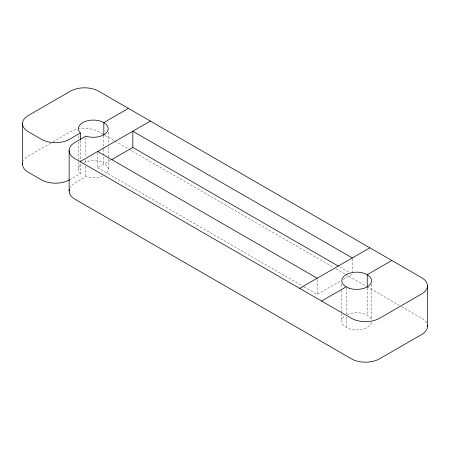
<?xml version="1.0" encoding="UTF-8"?>
<svg xmlns="http://www.w3.org/2000/svg" width="450" height="450" viewBox="0 0 450 450"><rect width="100%" height="100%" fill="white"/><g stroke="black" fill="none" stroke-linecap="round" stroke-linejoin="round"><path stroke-width="0.34" stroke-dasharray="2.25 1.69" d="M50.597 143.196L28.322 156.06A19.867 11.469 0 0 0 23.473 160.627M53.004 141.806L70.464 131.726A19.867 11.469 0 0 1 77.518 129.099M69.497 179.831L80.387 173.537A14.901 8.601 0 0 1 81.714 163.822M97.684 152.848L97.684 167.715L110.402 160.374M102.673 175.922A14.901 8.601 0 0 1 85.843 176.687L74.948 182.981A19.867 11.469 0 0 0 69.806 188.123M303.817 286.729L317.194 294.452L340.813 280.817M343.232 279.416L352.316 274.174M339.548 266.799L349.273 272.419M102.819 134.184L98.561 131.726A19.867 11.469 0 0 0 79.369 128.756M105.255 135.591L114.384 140.861M114.992 141.21L128.379 148.939M128.987 149.293L333.444 267.334M335.88 268.74L345.009 274.011M345.617 274.359L366.306 286.307M366.913 286.656L399.167 305.274M401.603 306.681L421.678 318.274A19.867 11.469 0 0 1 426.825 323.415M97.684 167.715L303.21 286.374M371.604 284.259L371.604 319.916M367.245 287.966L367.245 315.236M352.316 258.626L352.316 272.818M346.168 288.242L346.168 314.117M346.168 316.912L346.168 327.403M341.803 284.259L341.803 287.752M341.803 290.554L341.803 312.924M341.803 313.627L341.803 321.317M317.194 279.579L317.194 294.452M108.197 132.176L108.197 144.067M108.197 146.863L108.197 158.051M108.197 158.749L108.197 169.239M103.832 135.883L103.832 148.472M103.832 149.169L103.832 163.153A14.901 8.601 0 0 1 104.873 174.651M85.843 137.531L85.843 157.112M85.843 159.907L85.843 163.401M85.843 166.202L85.843 176.687M80.387 140.676L80.387 173.537M78.396 135.675L78.396 139.174M78.396 141.969L78.396 159.446M78.396 162.248L78.396 169.239M83.914 162.551A14.901 8.601 0 0 1 103.832 163.153M371.481 322.442A14.901 8.601 0 0 1 351.186 329.31A14.901 8.601 0 0 1 344.649 316.26M347.327 314.634A14.901 8.601 0 0 1 362.228 313.329A14.901 8.601 0 0 1 371.481 320.192"/><path stroke-width="0.67" d="M80.387 132.986L69.497 139.275A19.867 11.469 0 0 1 41.394 139.275L28.322 131.726A19.867 11.469 0 0 1 28.322 115.504L70.464 91.17A19.867 11.469 0 0 1 98.561 91.17L421.678 277.723A19.867 11.469 0 0 1 421.678 293.94L379.536 318.274A19.867 11.469 0 0 1 351.439 318.274L74.948 158.648A19.867 11.469 0 0 1 74.948 142.425L85.843 136.131A14.901 8.601 0 0 0 107.966 130.179A14.901 8.601 0 0 0 90.709 120.212A14.901 8.601 0 0 0 80.387 132.986L80.387 139.978M128.413 108.405L103.832 122.597L103.832 135.186M80.123 161.634L150.368 121.078M111.611 159.677L132.806 147.437L338.332 266.096M299.632 288.366L369.877 247.809M321.587 301.039L346.168 286.847M391.826 260.483L367.245 274.68L367.245 287.263M352.316 257.951L132.806 131.22L132.806 147.437M97.684 151.493L317.194 278.229M427.5 285.829L427.5 326.385M69.131 150.536L69.131 191.087M22.5 123.615L22.5 164.171M69.497 179.831A19.867 11.469 0 0 1 41.394 179.831L28.322 172.277A19.867 11.469 0 0 1 22.607 162.973M69.373 189.292A19.867 11.469 0 0 0 74.948 199.198L351.439 358.83A19.867 11.469 0 0 0 379.536 358.83L421.678 334.496A19.867 11.469 0 0 0 427.393 325.187M349.256 288.214A14.901 8.601 0 0 0 371.604 280.761A14.901 8.601 0 0 0 349.256 273.313A14.901 8.601 0 0 0 349.256 288.214"/></g></svg>
